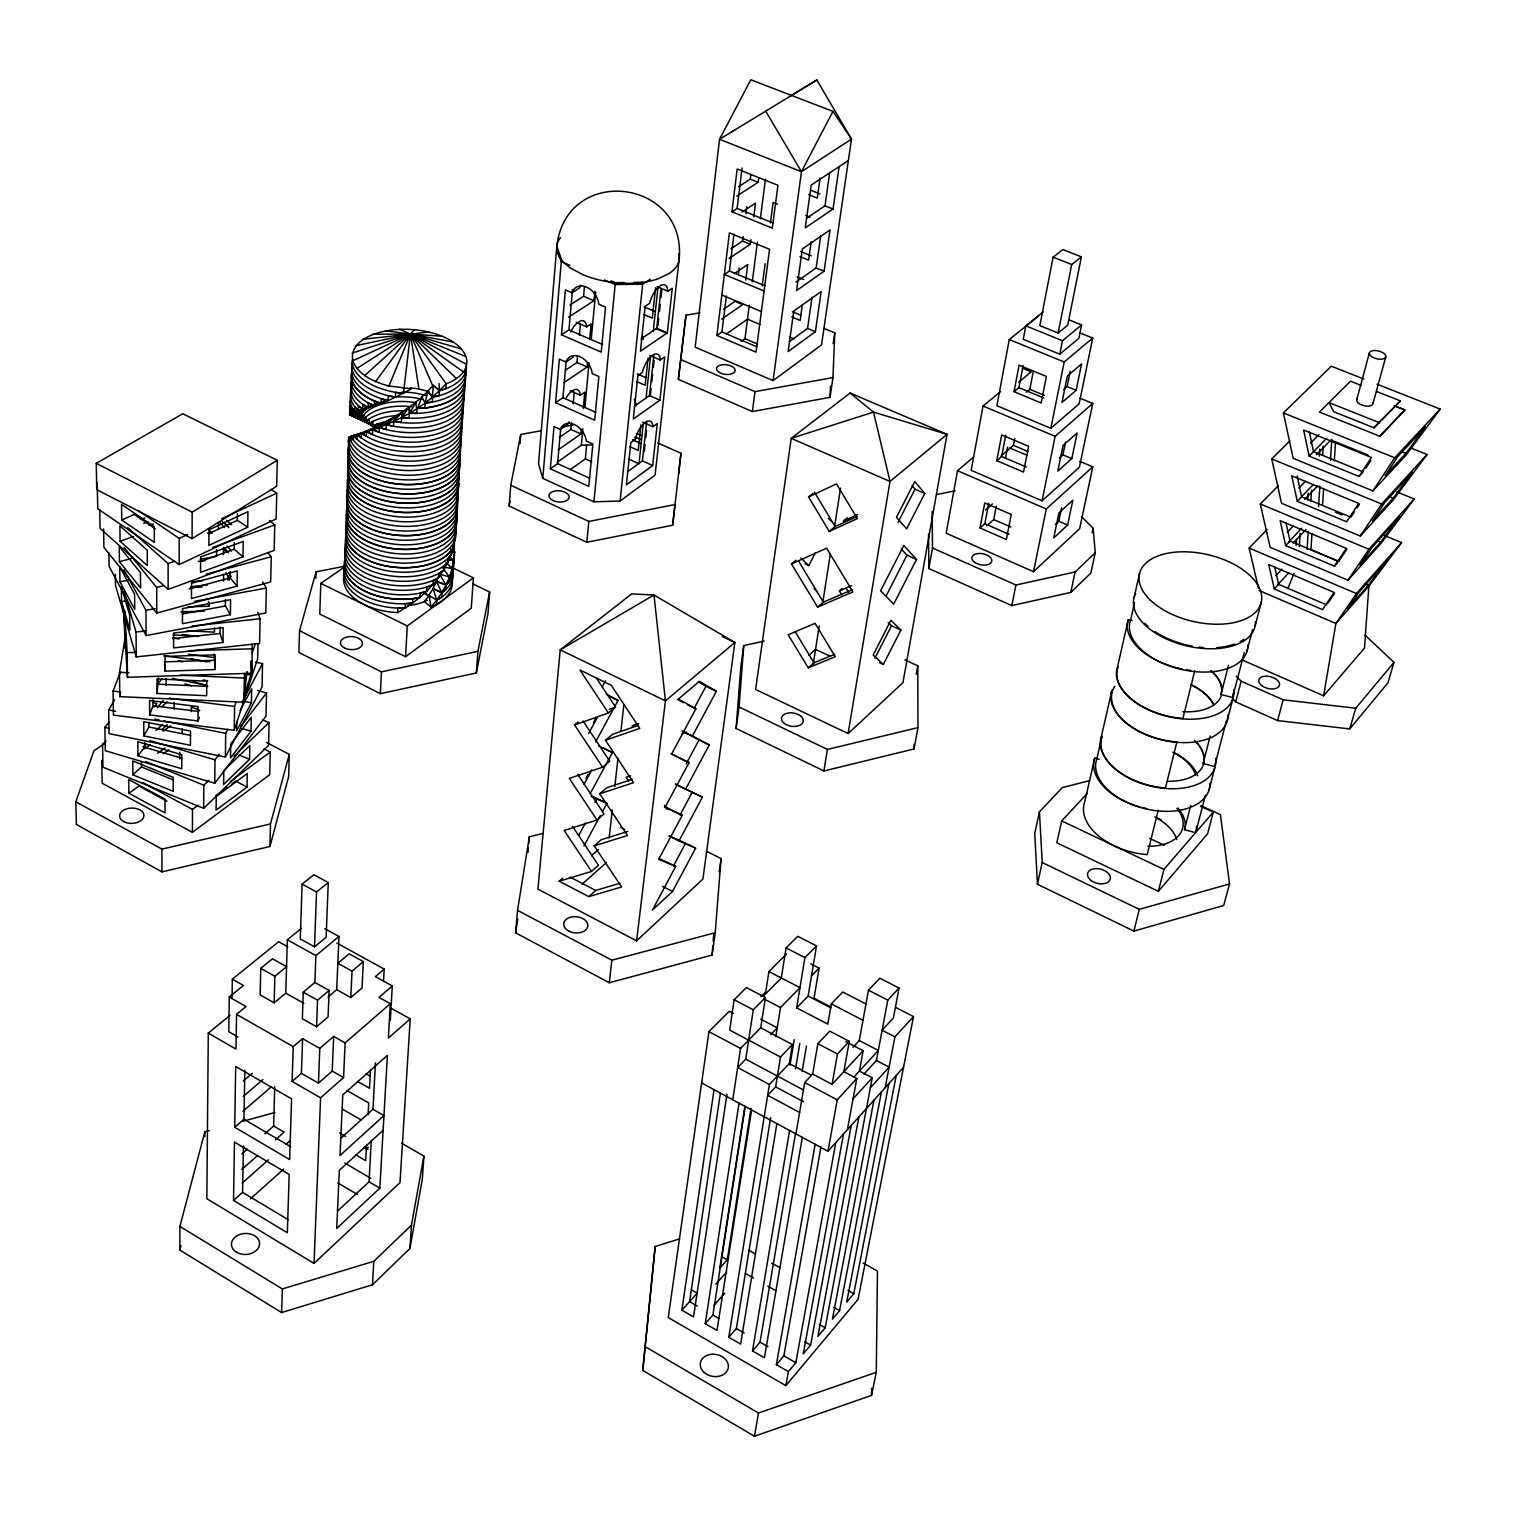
<?xml version="1.0" encoding="UTF-8"?>
<svg xmlns="http://www.w3.org/2000/svg" width="1516" height="1516" viewBox="0 0 1516 1516"><rect width="100%" height="100%" fill="white"/><g stroke="black" fill="none" stroke-linecap="round" stroke-linejoin="round"><path stroke-width="1.5" d="M270.909 489.365L276.746 493.174L276.12 518.908L179.172 564.577L179.21 538.407L138.24 510.57M179.684 758.947L179.684 752.239M401.588 1143.235L423.911 1156.083L422.32 1179.315L409.907 1248.502L372.481 1284.791L281.616 1312.553L179.854 1250.056L179.892 1226.425L204.849 1131.789L209.36 1130.538M182.204 733.536L182.204 729.006M191.357 711.591L191.376 707.025L199.733 710.341M192.077 538.635L192.172 512.162L277.295 460.296L182.773 413.735L96.247 463.346L96.74 489.668L192.077 538.635L276.67 486.295L277.295 460.296M101.724 760.35L102.141 783.204L192.399 832.341L192.494 809.411L198.179 805.223M198.028 720.991L198.122 706.627L149.572 700.506L149.667 714.908L198.028 720.991L199.297 717.314M106.025 740.926L102.557 744.053L102.974 767.191L203.656 808.35L203.826 785.193L208.848 780.361M187.946 606.855L208.791 606.267L208.81 602.136M204.812 1136.469L204.849 1131.789M230.015 1015.303L208.298 1033.154L206.839 1198.739L314.039 1263.397L399.997 1182.594L410.23 1018.866L390.294 1007.818M164.562 664.179L165.092 671.152L215.045 669.56L214.173 654.021M214.514 628.041L214.476 632.153L186.942 630.827M215.045 669.56L215.177 654.874L165.054 656.409L165.092 671.152M216.561 549.645L216.485 556.372L200.283 559.271M109.436 721.824L104.888 727.282L105.286 750.704L214.741 783.241L214.969 759.819L219.252 754.248M218.399 529.292L218.456 522.849M222.985 642.519L223.155 627.681L173.601 632.987L173.601 647.9L222.985 642.519L220.01 633.48L220.085 627.131M223.421 554.61L223.496 548.224L225.751 552.089M223.553 581.102L223.629 574.431M230.394 614.681L230.584 599.673L182.488 608.598L182.451 623.682L230.394 614.681L225.391 605.983L225.467 599.559M114.629 699.786L108.678 709.924L109.057 733.649L225.41 757.034L225.695 733.365L227.874 729.253M227.798 580.041L227.855 575.853L229.314 580.173M679.718 1238.818L655.177 1246.493L642.765 1370.426L754.475 1436.239L871.529 1395.383L876.267 1372.321L877.48 1271.014L863.135 1263.074M237.083 586.086L237.311 570.907L191.547 583.243L191.471 598.517L237.083 586.086L230.148 577.899L230.243 571.399M242.977 556.808L243.223 541.458L200.624 556.94L200.529 572.385L242.977 556.808L234.203 549.228L234.298 542.671M287.794 946.818L278.622 941.739L232.346 979.203L243.451 985.476L229.276 997.016L228.783 1031.714L238.012 1037.001M120.56 671.759L113.075 691.088L113.435 715.116L234.241 730.314L234.582 706.399L236.06 701.946M247.676 527.208L247.942 511.688L208.981 529.823L208.867 545.438L247.676 527.208L237.33 520.31L237.425 513.678M871.529 1395.383L871.624 1388.296M232.062 997.661L232.346 979.203M236.875 721.408L236.723 730.826L251.391 702.799L251.656 688.757L240.097 710.701M233.521 1200.407L234.468 1142.117L289.177 1174.445L287.339 1232.735L233.521 1200.407L242.56 1192.372L243.432 1145.774M234.715 1127.241L235.7 1066.506L291.565 1098.854L289.651 1159.569L234.715 1127.241L243.924 1119.282L244.853 1070.296M229.276 997.016L246.047 1006.529L236.553 1014.356L235.984 1049.091L208.298 1033.154M125.165 637.383L119.48 672.308L119.821 696.64L243.659 702.211L244.569 673.388M247.051 787.107L247.298 773.501L216.238 796.45L216.087 810.15L247.051 787.107L235.738 781.081L232.081 783.791M243.659 696.981L250.879 674.942L251.144 660.73M249.571 759.308L249.837 745.55L223.762 770.621L223.591 784.473L249.571 759.308L239.13 755.12M251.031 731.186L251.296 717.276L230.697 744.015L230.508 758L251.031 731.186L242.029 728.533M123.156 606.969L127.458 677.273L252.168 673.237L252.092 644.186M257.947 644.49L257.663 658.626L234.241 730.314M257.815 612.218L260.089 618.774L259.577 643.447L136.269 656.921L115.519 585.403L115.349 574.223M255.617 662.189L262.552 663.572L262.06 686.9L225.41 757.034M262.704 581.936L266.342 588.037L265.793 612.976L146.105 635.545L109.095 566.359L108.887 552.753M257.587 690.424L266.513 693.001L266.001 716.083L214.741 783.241M274.169 1002.815L274.851 976.266L286.562 966.677L272.482 958.813L260.752 968.364L260.165 994.913L274.169 1002.815L285.785 993.17L287.339 939.787L301.495 928.304M268.199 553.207L271.269 556.732L270.682 581.917L156.792 613.051L103.903 547.371L103.6 528.989M262.476 719.91L269.09 722.526L268.559 745.379L203.656 808.35M269.431 520.424L274.756 524.934L274.169 550.384L168.143 589.421L100.056 528.326L99.734 509.698M264.011 748.79L270.246 752.069L269.715 774.676L192.399 832.341M105.552 742.821L93.916 750.875L75.8 801.775L76.368 824.477L161.966 871.871L269.943 846.478L270.473 823.946L289.291 754.381L266.74 742.594M454.175 551.672L454.383 543.164L454.175 551.672L450.65 548.963M455.463 537.744L455.691 529.198L455.463 537.744A55.05 31.078 3.3 0 1 393.573 562.512A55.05 31.078 3.3 0 1 346.501 525.256M264.845 1133.76L273.657 1126.047L274.718 1086.726M289.291 754.381L288.646 776.647L269.943 846.478M345.781 566.018L316.086 571.816L299.543 630.713L298.898 652.449L380.364 693.665L476.346 672.952L488.019 613.317L489.63 591.998L472.803 583.906M281.616 1312.553L282.336 1288.941L179.892 1226.425M314.039 1263.397L320.577 1097.811L292.114 1081.42L293.213 1046.665L302.613 1038.649L319.781 1048.409L318.436 1083.125L301.419 1073.385L302.613 1038.649M302.082 884.112L300.282 938.972L314.532 946.837L326.111 937.324L328.271 882.558L313.85 874.751L302.082 884.112L316.541 891.958L314.532 946.837M315.878 578.259L316.086 571.816M314.892 982.463L303.257 992.184L302.366 1018.752L316.56 1026.768L328.062 1016.933L329.143 990.422L314.892 982.463L315.878 955.592L338.978 936.49L324.784 928.721M343.942 567.42L320.824 583.338L319.762 614.018L405.568 656.731L471.268 608.181L473.409 577.823L452.128 567.59M316.56 1026.768L317.545 1000.2L329.143 990.422M348.699 437.537L348.509 442.236L348.699 437.537A56.244 30.396 3.5 0 0 409.282 470.547A56.244 30.396 3.5 0 0 460.277 437.612M416.426 402.782A45.139 24.218 3.6 0 0 361.983 417.772L361.452 416.142L349.855 414.967L349.779 409.301L350.746 413.262L349.59 414.058A56.547 30.206 3.6 0 1 350.67 408.164M350.973 436.191L350.783 440.929L349.817 436.93L357.549 435.471M699.842 312.864L685.99 315.157L678.353 379.36L752.372 411.556L830.029 397.344L832.966 377.579L834.785 332.876L824.117 328.404M358.269 410.665L358.477 405.852L363.082 409.187L372.064 405.814L358.269 410.665L368.464 407.842L365.223 409.775L354.687 411.746A56.736 30.093 3.6 0 1 350.708 396.036M318.436 1083.125L332.212 1071.092L333.672 1036.432L345.136 1042.913L343.564 1077.573L320.577 1097.811M361.206 412.977L361.073 416.142L350.063 414.171L350.044 410.211M327.949 997.111L336.723 989.702L338.978 936.49M361.983 417.772L350.329 414.967L361.983 417.772L362.191 413.053L361.452 416.142M830.029 397.344L830.484 386.087M362.362 417.81L351.541 415.877L363.651 419.534L363.84 414.816L362.362 417.81L363.651 419.534A45.082 24.256 3.6 0 1 411.689 406.762M353.721 416.9L366.057 421.429L366.266 416.729L364.048 419.553L353.721 416.9L366.057 421.429A45.044 24.275 3.5 0 1 405.738 410.912M366.569 431.548L366.341 436.343L361.774 432.97L374.623 427.493M374.547 401.039L381.141 403.256L374.319 405.89L374.547 401.039A57.04 29.903 3.7 0 1 351.807 372.273A57.058 29.903 3.7 0 0 380.952 403.521L388.21 400.413L381.179 398.651L380.952 403.521L383.908 400.698M336.723 989.702L350.802 997.547L352.034 971.131L363.328 961.599L349.173 953.81L337.841 963.285L352.034 971.131M388.096 400.66L388.342 395.771L395.695 397.04L388.096 400.66A57.115 29.865 3.7 0 1 352.11 367.478M363.328 961.599L362.04 987.977L350.802 997.547M380.364 693.665L381.445 671.853L299.543 630.713M395.411 397.268L395.657 392.36L403.18 393.156L395.411 397.268A57.172 29.808 3.7 0 1 352.299 362.627M352.299 359.69A57.229 29.77 3.7 0 0 403.427 393.44L410.438 334.126L414.399 329.654M366.55 1144.523L365.697 1160.688L355.502 1154.775M368.123 1114.506L368.729 1102.966L346.804 1090.421M370.473 1069.765L369.506 1088.242L357.492 1081.401M397.704 612.559L397.95 608.124L405.094 607.859L397.704 612.559A54.424 31.438 3.1 0 1 344.189 574.375M337.935 1210.734L369.051 1181.817L371.287 1140.203M340.778 1138.308L372.955 1109.257L375.456 1062.962M383.567 980.511L384.192 969.084L336.855 943.066M405.208 608.124L405.454 603.69L412.409 602.875L405.208 608.124A54.481 31.419 3.1 0 1 344.435 569.978M405.568 656.731L407.292 625.956L473.409 577.823M372.481 1284.791L373.808 1261.312L411.461 1225.136L423.911 1156.083M344.606 565.563A54.538 31.381 3.1 0 0 412.636 603.141L412.939 598.687A54.595 31.343 3.2 0 1 344.227 565.241M383.131 1130.311L339.357 1170.333L336.704 1228.453L379.834 1188.127L387.395 1055.363L342.768 1094.931L340.02 1155.495L383.965 1115.568L372.955 1109.257M384.192 969.084L375.381 976.607L392.284 985.931L378.981 997.376L390.332 1003.668L388.38 1038.1L410.23 1018.866M464.995 378.015A57.04 29.903 3.7 0 1 417.525 408.505L409.718 413.129L415.706 402.346L409.415 407.008L409.718 413.129L417.26 413.356L415.668 402.176L421.884 397.097L417.487 408.278L424.916 407.994L425.2 403.123L421.827 396.908L427.872 391.393L432.629 397.211L432.325 402.081L425.124 402.877L427.872 391.393M390.313 1020.287L392.284 985.931M419.913 597.55L420.178 593.097L426.394 591.24L419.913 597.55A54.595 31.343 3.2 0 1 365.337 591.373A54.595 31.343 3.2 0 1 344.871 561.204M426.678 591.467L426.944 587.014L432.647 584.683L426.678 591.467A54.652 31.324 3.2 0 1 371.496 589.459A54.652 31.324 3.2 0 1 344.454 560.844M432.97 584.892L433.235 580.42L438.295 577.672L432.97 584.892A54.709 31.286 3.2 0 1 370.283 584.361A54.709 31.286 3.2 0 1 345.951 550.289M403.427 393.44L411.253 388.778L388.949 385.974A57.305 29.733 3.8 0 1 360.524 341.555A57.305 29.733 3.8 0 1 446.86 338.371A57.305 29.733 3.8 0 1 446.121 383.87L445.818 388.759L439.432 390.541L434.903 386.466M433.197 588.606L436.589 600.014L441.611 597.247L441.895 592.832L433.197 588.606L428.895 595.22L436.854 600.222L430.923 606.969L429.104 595.39L424.309 601.663L430.923 606.969L436.589 604.638L436.854 600.222A54.481 31.419 3.1 0 0 452.128 574.318M438.503 577.937L438.787 573.465L443.146 570.357L438.503 577.937A54.765 31.249 3.2 0 1 373.448 580.95A54.765 31.249 3.2 0 1 346.216 545.684M1296.199 545.457L1296.616 538.635M1299.326 546.821L1300.159 533.31M1307.721 500.09L1308.156 493.174M1307.076 549.588L1308.213 531.434M1310.866 501.588L1311.567 490.18M1311.946 533.803L1310.961 549.664L1338.969 561.451M443.676 570.414L443.961 565.942L447.504 562.493L443.676 570.414A54.822 31.211 3.2 0 1 378.659 577.994A54.822 31.211 3.2 0 1 345.762 543.202M447.978 562.569L448.262 558.096L450.934 554.401L447.978 562.569A54.879 31.192 3.2 0 1 382.411 574.356A54.879 31.192 3.2 0 1 345.932 538.824M1319.356 456.108L1319.792 449.096M1318.56 506.628L1319.868 485.916M1322.634 455.425L1323.222 446.178M1322.596 504.525L1323.62 488.455M1330.442 460.447L1331.787 439.469M1334.326 460.788L1335.52 442.16M439.28 574.033L449.702 576.971L445.912 584.835L439.583 574.147L436.475 581.329L445.912 584.835L449.418 581.386L449.702 576.971A54.652 31.324 3.2 0 0 453.076 560.977M451.332 554.534L453.417 546.177L451.332 554.534A54.936 31.154 3.2 0 1 386.049 570.547A54.936 31.154 3.2 0 1 346.122 534.295M453.871 546.215L455.008 537.725L453.871 546.215A54.993 31.116 3.3 0 1 386.296 565.999A54.993 31.116 3.3 0 1 347.827 525.862A54.993 31.116 3.3 0 0 382.847 565.297A54.993 31.116 3.3 0 0 451.635 550.062M347.524 509.869A55.22 30.983 3.3 0 0 400.053 549.266A55.22 30.983 3.3 0 0 456.051 515.8L455.785 520.329A55.163 31.021 3.3 0 1 399.656 553.852A55.163 31.021 3.3 0 1 347.448 514.227M446.007 562.209L451.863 568.576L453.909 560.257A54.765 31.249 3.2 0 0 454.326 556.164L454.629 551.843L450.252 551.672M348.168 516.88A55.107 31.059 3.3 0 0 393.895 557.983A55.107 31.059 3.3 0 0 456.145 529.16L455.406 520.594M409.907 1248.502L411.461 1225.136M1384.43 535.489L1401.58 542.595L1368.872 586.105L1364.476 648.09L1323.62 695.787L1241.907 659.839M476.346 672.952L477.919 651.349L489.63 591.998M904.9 659.839L917.786 665.789L917.957 727.623L914.053 748.961L823.927 770.962L736.094 728.457L739.069 706.968L743.75 645.589L764.102 641.097M510.759 485.272L588.833 521.428L675.056 504.544L672.649 525.199L586.806 542.273L509.13 506.041L510.759 485.272L520.765 434.448L541.193 430.752M736.094 728.457L740.831 666.813L743.75 645.589M520.045 443.544L520.765 434.448M543.012 833.421L529.349 836.756L517.562 910.339L515.573 932.833L609.299 982.747L712.084 955.061L712.823 945.757M713.183 941.114L713.752 934.14M712.084 955.061L715.211 932.719L721.066 858.606L706.513 851.253M542.785 478.317L561.451 259.805L556.846 245.99L538.521 463.688L542.785 478.317L593.912 501.815L620.12 501.019L655.083 475.133L679.206 258.497M555.576 402.706L559.366 359.14L565.923 362.021A16.6 11.901 56 0 1 580.06 356.753L583.054 358.439A16.6 11.901 56 0 1 592.244 373.599L598.877 376.518L594.67 420.178L555.576 402.706L562.948 397.685L566.188 361.073M561.47 334.809L565.373 289.878L572.044 292.74A16.884 12.261 57.3 0 1 586.446 287.074L589.478 288.741A16.884 12.261 57.3 0 1 598.82 304.204L605.547 307.104L601.208 352.129L561.47 334.809L568.936 329.919L572.498 289.575M550.327 468.766L554.003 426.508L560.446 429.407A16.316 11.559 54.9 0 1 574.375 424.537A16.316 11.559 54.9 0 1 586.351 441.099L592.87 444.017L588.795 486.371L550.327 468.766L557.585 463.631L560.712 428.478M527.966 852.314L528.364 847.88M528.762 843.427L529.349 836.756M559.442 437.385L570.85 429.445L571.494 422.49M573.181 403.919L574.223 392.322M565.279 370.302L576.933 362.495L577.558 355.691M579.415 335.282L580.438 323.95M569.827 305.133L583.584 296.264L584.437 286.922M642.765 1370.426L655.177 1246.493M558.115 449.911L580.893 433.955L581.329 429.312M583.281 408.429L584.797 392.17L580.325 395.221L570.187 390.711M563.876 382.657L587.147 366.967L587.564 362.438M589.686 339.755L591.164 323.874L586.654 326.85L576.326 322.377M568.462 317.242L593.95 300.699L594.822 291.356M557.168 462.266L581.329 445.211L582.864 428.744M584.854 407.577L589.042 362.874M591.24 339.338L595.655 292.285M570.187 469.695L585.347 458.893L586.635 445.287M433.386 385.329L427.607 391.242L432.268 397.002L439.432 390.825L433.386 385.329L432.268 397.002L439.147 395.714L439.432 390.825A57.229 29.77 3.7 0 0 466.454 365.678M586.806 542.273L588.833 521.428M593.912 501.815L615.344 282.677L611.043 280.839M620.12 501.019L642.841 282.317L633.669 282.45M243.659 702.211L246.9 671.853M640.927 424.897L638.198 450.441L629.765 446.651M648.071 358.079L645.153 385.291L636.587 381.539M655.575 287.775L652.335 318.152L644.073 314.627M643.239 424.177A16.183 7.012 -66.1 0 0 635.28 439.413L630.827 442.615L626.392 484.836L652.676 465.507L657.319 423.57L652.941 426.716A16.183 7.012 -66.1 0 0 645.304 422.396L643.239 424.177L639.013 463.782L628.477 459.045M646.024 398.556L650.516 356.601M653.282 330.981L658.039 286.714M627.359 471.893L642.424 460.883L646.707 421.315M634.238 406.326L649.473 395.581L653.908 354.668M641.041 338.921L656.75 328.271L661.071 288.419M644.281 451.616L645.039 444.605M645.797 437.593L646.555 430.582M650.345 395.562L651.103 388.551M651.861 381.539L652.619 374.547M653.377 367.535L654.135 360.524M657.944 325.504L658.702 318.493M659.46 311.481L660.218 304.489M660.976 297.477L661.734 290.466M609.186 838.026L612.256 809.961M614.833 786.577L617.922 758.512M621.01 730.447L623.853 704.713M660.256 360.012A16.449 7.22 -66.8 0 0 652.543 355.199L650.459 356.961A16.449 7.22 -66.8 0 0 642.386 372.386L637.876 375.513L633.309 419.041L659.896 400.167L664.69 356.942L660.256 360.012L649.72 355.445M667.798 291.224A16.733 7.428 -67.4 0 0 660.01 285.899L657.906 287.642A16.733 7.428 -67.4 0 0 649.72 303.276L645.153 306.308L640.434 351.2L667.343 332.8L672.289 288.248L667.798 291.224L657.072 286.695M609.299 982.747L611.858 960.197L715.211 932.719M685.99 315.157L678.353 379.36M672.649 525.199L680.968 453.303L657.679 442.918M678.581 473.693L680.968 453.303M636.606 940.83L665.429 700.866L654.002 595.03L631.679 593.874L560.219 649.852L537.915 889.134L636.606 940.83L702.912 879.053L734.881 642.481L654.002 595.03L560.219 649.852L665.429 700.866L734.881 642.481L722.241 636.53M716.897 335.491L729.404 232.877L769.541 249.306L756.048 352.167L716.897 335.491L721.938 331.966L726.354 296.018M731.963 211.785L737.174 168.996L777.935 185.274L772.307 228.158L731.963 211.785L737.117 208.431L742.082 167.973M764.064 291.015L724.326 274.491L729.423 271.042L733.971 234.108M738.349 274.68L739.183 268.01M730.939 248.795L742.537 241.063L743.105 236.515M745.967 213.68L746.82 206.82M738.557 186.657L750.268 179.153L750.856 174.454M745.777 280.1L747.748 264.542L734.294 273.657M729.101 258.459L750.325 244.266L750.894 239.699M753.793 216.845L755.518 203.144L741.93 212.013M736.738 196.114L758.171 182.299L758.758 177.618M741.229 341.384L744.981 338.712L749.283 305.19M752.277 281.862L757.356 242.219M760.35 218.91L765.428 179.267M762.226 285.861L765.125 263.651M770.45 222.89L773.122 202.348L777.462 204.11M752.372 411.556L754.987 391.621L832.966 377.579M773.084 380.611L801.452 171.706L832.928 111.388L750.799 79.761L719.531 139.282L695.162 347.183L773.084 380.611L821.539 344.89L851.499 139.093L816.84 79.988L790.84 95.698M454.629 551.843L453.455 560.295L447.012 559.537M719.228 871.852L721.066 858.606M802.343 304.868L800.164 320.445L791.674 316.901M811.174 241.802L808.615 260.089L800.012 256.583M820.099 178.054L817.295 198.084L808.559 194.617M789.362 341.612L807.573 328.422L812.008 297.212M795.938 282.109L816.158 267.953L820.706 235.89M806.417 218.342L824.988 205.816L829.726 172.35M733.46 1013.446L729.291 1011.248L708.938 1031.619L668.253 1317.575L785.856 1385.643L858.075 1299.307L913.485 1016.592L895.634 1007.42M815.4 331.701L821.16 291.546L793.759 311.083L788.149 351.56L815.4 331.701L807.573 328.422M824.098 271.193L830.029 229.939L802.343 248.965L796.582 290.579L824.098 271.193L816.158 267.953M848.373 160.525L811.174 185.104L805.261 227.874L833.042 209.037L839.125 166.627M157.077 693.475L157.001 678.922L206.782 681.196L206.669 695.73L157.077 693.475L158.384 677.936M726.979 1094.192L693.532 1316.911L681.878 1310.184L714.055 1089.663M720.403 1092.96L689.572 1301.657L697.341 1306.11M732.778 1099.782L740.547 1048.428L760.71 1027.81L765.428 997.528L746.384 987.579L734.18 999.745L729.689 1030.084L780.494 1057.012L775.642 1086.877L767.665 1095.31L799.595 1112.46M833.175 343.696L834.785 332.876M751.595 1109.958L716.992 1330.442L705.243 1323.658L739.031 1103.155M776.874 1123.602L740.623 1344.067L728.798 1337.245L769.389 1084.49L737.648 1067.51L745.739 1059.191L753.3 1009.789L765.428 997.528M744.792 1107.059L719.854 1268.039L727.301 1259.777L751.045 1108.31M813.258 664.197L819.171 626.013M822.79 602.629L830.389 553.53M834.387 527.814L840.546 488.057M705.243 1323.658L712.899 1315.054L745.247 1106.377M786.615 953.848L768.915 971.567L765.769 991.786L760.88 996.713M865.863 1003.914L842.744 991.995L831.337 1003.895L827.831 1024.134L796.658 1007.894L808.123 996.069L816.518 945.889L797.738 936.301L786.103 947.936L781.308 977.991L763.363 996.088M119.821 696.64L120.541 692.111M515.573 932.833L517.79 918.999M775.832 1036.773L780.532 1007.553L799.993 987.655L768.915 971.567M124.217 648.355L125.297 641.685M823.927 770.962L827.414 749.416L917.957 727.623M728.798 1337.245L736.378 1328.547L770.659 1117.576M796.658 1007.894L804.939 957.6L816.518 945.889M769.389 1084.49L789.305 1063.569L792.432 1044.543L760.71 1027.81M789.988 1065.198L794.213 1039.654M848.107 733.555L889.987 481.444L873.5 412.106L850.097 393.042L791.219 438.332L755.612 689.477L848.107 733.555L902.949 682.693L947.045 434.334L850.097 393.042M795.54 1068.932L799.804 1043.406M802.343 1137.36L764.424 1357.786L752.505 1350.908L789.59 1130.481M810.87 963.873L819.114 968.099L814.016 998.267L830.503 1006.795M802.097 1071.622L806.417 1046.078M1323.62 695.787L1335.899 623.455L1356.441 593.552L1401.58 542.595M752.505 1350.908L760.047 1342.134L795.502 1133.513M795.957 1133.911L804.693 1082.557L812.652 1074.048L817.863 1043.69L829.764 1031.126L849.301 1041.34L843.844 1071.641L856.824 1078.482L847.387 1129.685M754.475 1436.239L758.493 1413.007L876.267 1372.321M785.856 1385.643L788.396 1371.601L776.381 1364.684L815.153 1144.277M776.381 1364.684L783.867 1355.835L820.914 1147.252M812.652 1074.048L832.095 1084.357L837.476 1053.999L849.301 1041.34M1081.533 516.577L1093.131 528.269L1095.272 552.771L1090.857 573.086L1070.751 592.415L1011.816 605.604L928.834 568.538L932.492 548.015L932.132 511.479M701.624 1082.955L828.001 1151.231L837.23 1099.858L856.824 1078.482M916.251 674.222L917.786 665.789M973.499 457.15L957.506 470.718L946.173 533.215L1033.514 571.684L1079.638 528.686L1092.79 466.833L1079.695 461.319M788.396 1371.601L795.843 1362.713L835.809 1142.571M852.958 1047.348L859.288 1040.544L868.479 990.213L879.83 978.218L899.064 988.034L893.341 1018.07L882.123 1030.217L894.933 1036.849L885.155 1087.711M843.54 1133.968L803.272 1353.883L810.624 1345.109L851.234 1125.422M845.833 1041.682L863.154 1050.74L859.401 1071.054L872.231 1077.8L825.197 1327.751L817.939 1336.411L858.871 1116.932M1000.579 391.545L983.031 406.042L971.169 470.339L1042.079 500.811L1079.392 467.212L1092.752 403.464L1079.828 398.139M1038.384 316.162L1009.277 339.565L996.865 405.719L1050.853 428.327L1079.146 403.787L1092.714 338.068L1079.676 332.8M863.836 1074.257L876.419 1060.499L887.789 1000.124L899.064 988.034M979.999 527.985L984.737 502.952L1011.248 514.455L1006.34 539.506L979.999 527.985L984.832 523.721L988.716 503.274M873.974 1100.161L832.417 1319.166L839.58 1310.639L881.44 1091.842M996.808 460.674L1001.697 434.94L1028.606 446.31L1023.527 472.082L996.808 460.674L1001.64 456.524L1005.733 435.092M1043.444 311.69L1025.839 325.845L1023.262 339.319L1059.798 354.194L1078.88 338.314L1081.609 324.917L1068.761 319.743M1014.033 391.678L1019.093 365.204L1046.4 376.442L1041.17 402.972L1014.033 391.678L1018.885 387.641L1023.129 365.602M986.84 525.673L993.719 519.571L996.315 506.117M1005.468 458.419L1007.647 447.031M888.869 1083.599L846.705 1302.149L853.773 1293.735L896.24 1075.412M1000.901 456.108L1013.427 445.344L1014.735 438.598M1053.108 257.17L1039.824 325.618L1058.13 333.027L1067.719 325.144L1081.382 256.848L1062.849 249.571L1053.108 257.17L1071.717 264.504L1081.382 256.848M1026.351 392.246L1029.838 389.328L1033.438 370.757M509.13 506.041L510.039 501.398M1058.13 333.027L1071.717 264.504M1059.798 354.194L1062.489 340.721L1081.609 324.917M1011.816 605.604L1015.928 585.024L1075.128 571.968L1095.272 552.771M1050.853 428.327L1064.194 361.983L1092.714 338.068M1042.079 500.811L1055.136 436.305L1092.752 403.464M1063.569 389.612L1067.131 386.58L1070.239 371.212M1033.514 571.684L1046.305 508.959L1092.79 466.833M1059.419 457.946L1062.924 454.819L1065.558 442.028M1076.152 390.294L1081.571 363.954L1067.34 376.006L1061.977 402.479L1076.152 390.294L1067.131 386.58M1055.363 524.46L1058.831 521.258L1061.655 507.708M1071.831 458.571L1077.137 432.989L1063.076 445.382L1057.808 471.097L1071.831 458.571L1062.924 454.819M1067.624 525.048L1072.835 500.185L1058.907 512.901L1053.753 537.877L1067.624 525.048L1058.831 521.258M1070.751 592.415L1075.128 571.968M402.744 411.594L401.19 422.509L393.876 421.202L396.661 415.384L402.744 411.594L393.876 421.202L401.437 417.658A56.926 29.979 3.7 0 0 464.559 389.688M1092.164 532.76L1093.131 528.269M1089.814 780.55L1062.356 787.6L1039.445 811.818L1034.765 833.345L1037.418 884.245L1133.892 931.089L1223.696 905.507L1229.533 883.961L1220.437 814.66L1201.222 805.754M454.326 556.277L453.455 560.295L450.214 557.32M1037.418 884.245L1042.212 862.547L1039.445 811.818M1087.408 793.323L1061.712 820.914L1056.823 842.782L1158.376 891.332L1207.608 833.743L1213.274 812.121L1200.483 806.19M1099.195 759.27L1094.742 758.057L1084.622 802.286A57.608 35.095 14.1 0 0 1147.233 854.607L1158.243 810.131M1132.187 620.631L1128.321 619.627L1117.482 666.945A59.598 34.11 13.5 0 0 1182.916 718.451L1194.741 670.811M1134.082 597.437L1139.653 573.086M1134.574 602.686L1130.557 620.196A60.318 33.75 13.4 0 0 1183.333 669.826A60.318 33.75 13.4 0 0 1247.706 645.001M556.959 244.948C567.628 164.012 686.994 178.964 679.149 259.558M451.863 568.576L453.909 560.257L447.409 559.499M1133.892 931.089L1139.312 909.335L1229.533 883.961M1158.376 891.332L1163.909 869.426L1213.274 812.121M1205.409 795.18L1195.707 832.739L1184.527 829.688L1190.742 805.375M1226.368 720.877L1214.543 766.565L1203.154 763.495L1210.166 736.075M1244.257 652.486L1232.603 697.531L1221.024 694.461L1228.51 665.183M1209.048 789.95L1214.866 767.475M1226.937 721.673L1232.963 698.421M1246.872 651.615L1252.538 629.727M1255.04 626.203L1261.369 601.871M1364.931 634.996L1393.981 662.397L1387.936 682.844L1349.733 728.931L1277.552 720.574L1235.748 701.908L1241.13 681.177L1236.222 676.212M179.854 1250.056L181.029 1245.546M349.855 414.967L361.32 414.55L361.073 416.142A45.196 24.199 3.6 0 1 366.626 407.444M1356.744 399.693L1369.403 352.811M1277.552 720.574L1283.18 699.805L1241.13 681.177M1372.928 403.787L1385.757 356.885A8.433 3.998 13.4 0 0 1374.425 350.499A8.433 3.998 13.4 0 0 1372.53 357.17A8.433 3.998 13.4 0 0 1385.757 356.885M1349.733 728.931L1355.74 708.237L1393.981 662.397M252.243 652.884L255.2 643.978M244.626 680.513L247.525 671.721M442.956 568.348L449.323 576.819L452.261 568.69A54.709 31.286 3.2 0 0 453.455 556.524M149.667 714.908L153.021 705.736L152.983 699.577M1287.918 588.492L1294.001 573.37M388.949 385.974L410.438 334.126L428.744 332.042M396.529 415.555L393.705 421.429L393.478 426.261L386.485 424.461L396.529 415.555L385.045 422.13L379.474 427.247L386.03 429.502L386.258 424.669L390.711 418.966L379.474 427.247L386.258 424.669A56.793 30.055 3.6 0 0 442.748 422.718A56.793 30.055 3.6 0 0 463.119 395.316M924.76 493.439L906.663 528.819L896.449 517.373L914.773 481.576L924.76 493.439L915.02 489.194L912.12 485.783M886.235 595.731L906.966 555.178L901.243 548.963M916.536 559.442L893.701 604.126L880.588 590.861L903.782 545.495L916.536 559.442L906.966 555.178M874.978 658.096L891.484 625.767L888.13 622.47M883.335 664.482L900.883 630.069L890.934 620.234L873.159 655.045L883.335 664.482L879.583 662.738M897.984 522.433L915.02 489.194M805.053 563.857L808.786 565.544L815.267 552.961M241.973 702.571L262.552 663.572M680.021 815.077L692.244 792.205L702.363 797.226L678.979 840.963L668.878 835.866L685.649 843.123L673.559 865.769M664.387 806.607L682.276 815.229L658.645 859.383L675.738 866.375L652.411 910.074L672.535 891.465L695.636 848.164L687.639 844.128M693.987 708.597L705.963 686.293L716.386 691.296L692.414 735.961L682.01 730.883M716.386 691.296L699.388 681.328L678.41 699.047L695.882 708.825L671.645 753.926L688.984 762.737L665.069 807.365L682.276 815.229M686.123 764.007L699.028 739.941L709.28 744.962L685.611 789.154L675.359 784.056L692.244 792.205M436.722 581.5L441.63 592.604L446.216 585.043L436.722 581.5L432.989 588.416L441.63 592.604L445.931 589.478L446.216 585.043A54.595 31.343 3.2 0 0 452.753 565.468M583.944 845.966L600.355 815.532M602.534 811.477L606.912 803.347L593.23 796.715M595.655 741.836L618.073 700.411L606.059 694.044M585.991 778.352L588.189 774.259M584.001 784.397L591.846 769.901M590.274 793.531L612.426 752.542L602.591 747.653M595.011 802.495L597.209 798.458M578.809 835.278L585.441 822.98M602.212 686.862L605.471 680.874M593.533 722.412L595.788 718.281M588.625 733.517L597.266 717.561M143.849 735.923L143.755 721.692L190.504 731.072L190.447 745.285L143.849 735.923L148.89 726.998L148.852 722.279M360.941 414.474L361.926 412.883L350.746 413.262L360.941 414.474L349.59 414.058M1359.113 476.479L1371.449 457.434L1303.627 430.013L1309.123 456.108L1359.113 476.479L1361.955 473.466M1365.84 468.141L1370.786 460.523M1354.546 511.669L1350.908 517.202L1301.619 496.812L1297.146 475.967M1356.953 507.993L1359.378 504.297M1363.983 379.057L1331.313 366.19L1283.408 412.939L1293.167 458.325L1372.89 490.9L1394.72 457.794L1440.2 409.074L1377.04 384.192M1334.459 566.15L1346.303 548.356L1280.129 520.67L1285.663 545.589L1334.459 566.15L1337.283 563.042M1347.004 549.038L1338.704 561.489L1290.002 541.023L1286.004 522.925M1289.851 440.891L1271.735 458.931L1281.532 503.274L1360.288 536.02L1381.682 504.013L1427.068 454.497L1411.699 448.338M1328.035 602.97L1334.497 593.419M1278.367 485.651L1260.308 503.975L1270.162 547.314L1347.97 580.192L1368.929 549.266L1414.201 498.991L1396.842 491.923M449.323 576.819L451.976 573.124L452.261 568.69L445.571 567.363M409.149 407.198L401.645 417.431L409.131 418.208L409.149 407.198L402.915 411.404L401.645 417.431L409.396 413.375A56.983 29.941 3.7 0 0 464.976 384.931M375.589 381.615L410.438 334.126L441.8 336.211M436.589 600.014L441.895 592.832A54.538 31.381 3.1 0 0 452.943 573.977M1405.9 453.36L1425.533 426.83L1397.714 456.676L1385.15 475.683L1405.9 453.36L1401.921 451.749M1440.2 409.074L1406.128 455.103L1372.89 490.9M1393.147 498.233L1412.514 472.196L1384.752 502.516L1372.454 520.917L1393.147 498.233L1389.206 496.623M1427.068 454.497L1393.45 499.674L1360.288 536.02M1380.659 542.197L1399.761 516.634L1372.075 547.409L1360.004 565.184L1380.659 542.197L1376.755 540.568M1414.201 498.991L1381.038 543.334L1347.97 580.192M1368.417 585.252L1387.273 560.162L1359.644 591.373L1347.819 608.56L1368.417 585.252L1364.571 583.622M240.741 726.41L266.513 693.001M137.918 755.745L137.785 741.703L181.768 754.722L181.749 768.764L137.918 755.745L144.778 747.274L144.74 742.594M157.209 707.858L163.197 700.544M154.045 707.1L156.906 703.595L152.453 702.287M157.114 684.682L161.625 679.225M1368.872 586.105L1335.899 623.455L1259 590.463M713.714 1305.617L724.648 1293.356M715.723 1284.242L726.714 1272.019M828.001 1151.231L903.555 1067.283M681.878 1310.184L697.208 1293.167L691.429 1289.851M870.336 1087.863L889.115 1067.131L876.419 1060.499M853.072 1098.854L872.231 1077.8M853.489 1077.497L878.314 1050.455L859.288 1040.544M894.933 1036.849L913.485 1016.592M832.095 1084.357L863.154 1050.74M1277.628 584.778L1288.79 572.821M1274.293 588.966L1268.74 564.596L1334.118 592.396L1322.502 609.603L1274.293 588.966L1278.632 584.342L1274.615 566.643M1275.866 575.606L1281.949 569.125M1293.224 542.993L1305.996 529.463M1288.922 541.762L1301.713 528.269M1285.663 545.589L1290.002 541.023M1287.179 532.381L1293.281 525.976M1379.806 436.267L1404.915 409.983L1394.265 405.719L1404.915 409.983L1379.806 436.267L1319.413 412.049L1350.529 381.198L1361.368 385.481M780.494 1057.012L792.432 1044.543M1304.726 499.332L1317.556 486.011M1379.446 422.699L1329.02 402.593L1333.739 411.708L1373.932 427.777L1400.424 400.906L1376.566 391.469M1302.054 496.187L1313.292 484.551M1297.279 501.322L1291.746 475.816L1358.734 503.369L1346.644 521.788L1297.279 501.322L1301.619 496.812M1373.932 427.777L1400.424 400.906M1258.488 588.227L1249.127 548.072L1267.111 529.482M1298.833 488.133L1305.428 481.349M770.697 1034.632L777.272 1027.848L760.672 1019.131M811.496 975.887L819.114 968.099M1316.475 454.762L1330.953 440L1368 454.971M1309.123 456.108L1326.708 438.295M1310.62 443.089L1318.882 434.732M446.121 383.87L439.432 390.541L439.053 383.491M233.938 756.276L269.09 722.526M361.585 413.034L352.47 412.56L350.499 408.657L350.31 413.432L361.585 413.034L363.366 411.386L350.31 413.432A56.604 30.168 3.6 0 1 350.291 405.397M132.896 774.828L132.745 760.937L173.203 777.405L173.222 791.295L132.896 774.828L141.424 766.925L141.386 762.302M384.893 422.301L373.05 429.615L384.893 422.301L379.284 427.474L373.05 429.615L379.057 432.287L379.284 427.474A56.736 30.093 3.6 0 0 436.456 429.502A56.736 30.093 3.6 0 0 463.517 403.957M155.94 730.541L162.629 724.402M143.035 746.971L146.483 743.806M162.041 729.518L167.215 724.762M364.579 375.684L410.438 334.126L452.697 341.915M161.966 706.608L167.177 701.87M366.436 421.486L369.146 423.551L356.791 418.151L366.436 421.486L369.354 418.871L369.146 423.551A44.987 24.313 3.5 0 1 398.537 415.498M250.481 1198.796L283.606 1169.158M562.682 878.162L559.196 881.213L588.814 896.638L595.731 890.442L619.76 883.335M559.196 881.213L591.505 871.435L598.46 865.257L572.536 826.372M242.2 1183.105L268.503 1159.778M286.05 1144.239L289.556 1141.131M582.068 884.188L606.476 862.528M591.411 855.763L598.403 849.604M985.533 510.001L992.43 503.937M808.236 667.817L835.259 656.693L815.077 623.322L788.187 634.768L808.236 667.817L813.978 662.776L834.748 654.211M241.859 1169.386L257.701 1155.419M275.306 1139.918L284.117 1132.149L273.657 1126.047M808.615 655.462L815.551 649.398L830.541 656.39M241.897 1153.847L247.203 1149.223M588.814 896.638L621.598 886.974L594.215 845.871L601.208 839.75L627.813 831.431M345.136 1042.913L390.332 1003.668M292.114 1081.42L301.419 1073.385M591.505 871.435L564.198 830.484L596.982 820.004L604.012 813.903L577.691 774.316M319.781 1048.409L333.672 1036.432M242.939 1111.266L271.535 1086.65M594.215 845.871L627.491 835.505L599.768 793.778L606.836 787.714L632.153 779.357M795.9 560.295L791.485 563.933L817.579 607.139L823.378 602.174L852.485 589.629M841.778 594.954L839.352 590.918L842.119 588.53M243.204 1096.447L262.95 1079.563M243.242 1081.003L252.243 1073.366M596.982 820.004L569.315 778.409L602.591 767.191L609.697 761.184L583.054 720.972M412.693 603.122L419.591 597.323L412.939 598.687M599.768 793.778L633.555 782.673L605.471 740.263L612.616 734.294L638.331 725.368M1018.619 382.278L1031.24 371.799L1022.334 368.142M602.591 767.191L574.583 724.97L608.371 712.975L615.553 707.043L596.262 677.86M813.012 493.401L808.559 496.983L829.214 531.396L835.089 526.545L857.165 516.52M847.539 517.619L843.332 521.087L857.696 514.549M574.583 724.97L578.183 722.014M316.541 891.958L328.271 882.558M425.124 402.877L432.629 397.211A57.172 29.808 3.7 0 0 465.734 368.426M215.651 795.919L226.604 787.827M230.413 781.441L270.246 752.069M128.879 793.228L128.708 779.508L164.979 799.14L165.017 812.879L128.879 793.228L138.904 786.046L166.968 801.244M157.569 753.263L164.96 748.032M163.197 753.793L168.901 749.757M144.532 748.79L150.217 744.754M726.751 333.728L747.483 319.175L760.217 324.538M163.122 731.129L170.777 725.766M363.044 411.499L355.142 411.689L352.243 407.899L352.053 412.693L363.044 411.499L365.583 409.718L352.053 412.693A56.679 30.131 3.6 0 1 350.461 400.755M721.673 319.137L742.669 304.564L735.014 301.343L723.53 309.264M560.446 429.407L567.761 424.328A16.278 11.559 54.9 0 1 568.993 421.884M376.044 404.734L379.474 402.403M379.531 425.086L367.099 431.51L379.531 425.086L372.652 429.748L367.099 431.51L372.424 434.542L372.652 429.748A56.679 30.131 3.6 0 0 432.78 435.073A56.679 30.131 3.6 0 0 463.138 408.657M356.791 418.151L369.468 423.665L372.993 421.315L372.784 425.977A44.93 24.332 3.5 0 1 388.248 421.126M417.487 408.278L425.2 403.123A57.115 29.865 3.7 0 0 464.9 371.306M565.923 362.021L573.332 357.075M650.307 279.134L642.651 284.155L615.174 284.515L604.391 279.948M816.84 79.988L719.531 139.282L801.452 171.706L851.499 139.093L832.928 111.388M356.696 368.615L410.438 334.126L460.693 348.756M572.044 292.74L579.548 287.926A16.847 12.261 57.3 0 1 580.836 285.273M731.375 132.006L735.317 129.58M367.308 431.624L370.548 429.748L357.549 434.353L361.32 437.953L361.528 433.197L370.548 429.748M372.121 405.738L368.085 407.766A56.926 29.979 3.7 0 1 351.958 379.815M369.468 423.665L372.784 425.977L360.637 419.724L373.088 426.11L377.181 424.044M376.309 403.521L362.741 409.358A56.869 30.017 3.7 0 1 352.603 382.714M208.715 533.651L237.33 520.31M808.559 496.983L836.529 483.888L857.336 518.643L829.214 531.396M179.21 538.407L187.681 534.485M221.62 518.737L276.746 493.174M352.47 360.903L410.438 334.126L465.26 356.336M121.754 520.045L154.367 542.368L154.291 526.715L121.564 504.43L121.754 520.045L134.185 514.436L155.295 528.8M791.485 563.933L826.637 548.186L852.94 591.922L817.579 607.139M839.352 590.918L851.67 585.574M386.485 424.461L393.705 421.429A56.869 30.017 3.7 0 0 463.517 390.597M424.309 601.663L427.322 600.412M200.283 561.602L234.203 549.228M127.704 527.682L168.105 563.573L174.776 561.147M212.543 547.465L274.756 524.934M609.224 709.298L615.553 707.043M120.086 541.25L147.355 565.658L147.242 550.194L119.897 525.844L120.086 541.25L133.56 536.493M143.774 523.38L148.17 521.845M140.476 519.438L144.93 517.885M631.982 725.842L638.596 723.53M605.471 740.263L639.771 728.381L611.308 685.308L579.984 670.053L608.371 712.975M682.086 733.706L686.558 732.19M630.542 775.794L626.184 777.234L628.723 781.043M352.129 353.095L410.438 334.126L466.037 364.105M354.043 435.376L366.967 431.681L354.043 435.376L356.923 439.185L357.132 434.429A56.49 30.244 3.6 0 0 423.229 450.896A56.49 30.244 3.6 0 0 461.925 420.842M358.667 410.533L354.687 411.746L354.877 406.932L358.667 410.533L365.223 409.775M282.336 1288.941L373.808 1261.312M357.549 434.353L361.528 433.197A56.547 30.206 3.6 0 0 428.706 445.306A56.547 30.206 3.6 0 0 461.755 414.152M243.223 1121.215L274.832 1112.517M189.197 588.966L230.148 577.899M124.179 547.541L156.679 587.507L163.425 585.707M206.1 574.223L271.269 556.732M119.423 561.678L140.59 587.924L140.457 572.631L119.214 546.461L119.423 561.678L131.721 558.438M148.909 525.18L153.419 524.024M75.8 801.775L161.89 849.112L270.473 823.946M381.445 671.853L477.919 651.349M355.673 345.724L410.438 334.126L462.93 371.572M936.585 494.557L955.099 490.805M124.028 569.789L145.934 610.304L155.182 608.598M194.56 601.321L266.342 588.037M182.147 614.056L225.391 605.983M561.621 427.076L572.972 425.03M119.916 581.727L134.734 609.375L134.583 594.272L119.726 566.7L119.916 581.727L128.462 580.192M207.408 533.291L212.069 532.476M362.798 339.262L410.438 334.126L456.108 378.185M124.293 591.96L136.042 632.001L145.403 630.997M192.21 626.013L260.089 618.774M173.146 638.52L220.01 633.48M121.545 601.492L129.864 630.069L129.694 615.174L121.356 586.673L121.545 601.492L125.923 601.056M191.168 581.746L202.651 580.59M191.13 586.635L207.332 584.968M198.198 561.432L205.191 560.749M354.251 436.76L349.817 436.93L357.89 435.642L351.466 436.229L353.418 440.171L353.607 435.433L364.086 433.424L351.466 436.229L353.607 435.433A56.414 30.282 3.6 0 0 417.582 456.126A56.414 30.282 3.6 0 0 461.868 427.474M353.815 436.703L349.343 436.854L349.154 441.573L349.343 436.854A56.3 30.358 3.5 0 0 413.262 465.753A56.3 30.358 3.5 0 0 460.561 432.875M164.372 661.867L214.116 660.294M124.577 610.664L127.173 652.638L136.648 652.354M188.723 650.762L252.622 648.791M180.859 611.858L204.205 611.213M581.329 445.211L592.453 444.927M190.277 587.393L202.026 587.09M615.344 282.677L624.516 282.563M373.012 334.183L410.438 334.126L446.007 383.529M158.422 684.171L207.806 686.426M119.48 672.308L128.879 672.744M180.594 675.132L244.057 678.05M182.242 611.422L193.877 611.99M172.938 634.939L198.406 636.151M1283.18 699.805L1355.74 708.237M182.242 634.503L198.558 636.568M172.616 638.047L179.362 638.899M188.306 654.23L215.177 657.622M163.671 655.841L210.023 661.696M246.653 674.412L250.879 674.942M113.075 691.088L120.086 691.978M169.148 698.156L234.582 706.399M153.021 705.736L198.899 711.516M385.595 330.753L410.438 334.126L433.311 387.167M190.713 658.683L206.877 661.886M178.282 660.919L182.83 661.829M203.22 679.926L207.749 680.817M172.256 678.41L206.688 685.27M243.242 701.169L251.391 702.799M108.678 709.924L115.557 711.288M154.575 719.115L159.161 720.024M163.747 720.953L225.695 733.365M148.89 726.998L190.656 735.393M193.006 681.575L206.441 685.478M184.857 683.849L191.641 685.819M104.888 727.282L109.379 728.609M149.819 740.566L214.969 759.819M144.778 747.274L181.901 758.265M351.541 415.877L363.651 419.534M811.287 190.485L820.004 193.953M824.988 205.816L833.042 209.037M750.268 179.153L758.171 182.299M805.678 215.462L810.037 217.205M1283.408 412.939L1394.72 457.794M737.117 208.431L773.16 223.042M1025.839 325.845L1062.489 340.721M1363.377 471.95L1313.481 451.654L1309.407 432.117M145.65 761.544L203.826 785.193M141.424 766.925L173.165 779.849M800.562 251.485L811.306 255.863M1009.277 339.565L1064.194 361.983M659.252 858.625L675.738 866.375M742.537 241.063L750.325 244.266M1271.735 458.931L1381.682 504.013M797.208 276.878L803.632 279.512M1335.539 512.237L1342.077 514.947M1029.838 389.328L1044.524 395.411M1018.885 387.641L1043.88 398.007M729.423 271.042L764.936 285.785M1260.308 503.975L1368.929 549.266M792.262 311.709L800.713 315.233M721.824 294.995L761.373 311.576M983.031 406.042L1055.136 436.305M789.912 337.064L794.157 338.845M1013.427 445.344L1028.132 451.579M1249.127 548.072L1356.441 593.552M1009.827 447.959L1027.28 455.35M744.981 338.712L757.659 344.094M569.902 265.3L561.299 261.643L556.675 247.809M721.938 331.966L756.692 346.728M1001.64 456.524L1026.275 467.004M644.186 306.914L655.064 311.538M1278.632 584.342L1326.746 604.884M368.502 423.021L365.242 421.619L375.002 427.531M583.584 296.264L593.95 300.699M656.75 328.271L667.343 332.8M656.106 328.707L666.699 333.255M957.506 470.718L1046.305 508.959M680.627 359.5L754.987 391.621M678.979 840.963L695.636 848.164M568.936 329.919L602.345 344.435M993.719 519.571L1010.831 527.018M984.832 523.721L1009.087 534.314M637.175 373.865L645.74 377.598M576.933 362.495L587.147 366.967M591.145 796.45L606.912 803.347M649.473 395.581L659.896 400.167M932.492 548.015L1015.928 585.024M642.557 422.111L652.941 426.716M562.948 397.685L595.807 412.333M636.512 433.481L640.737 435.376M632.475 439.792L640.889 443.544M642.424 460.883L652.676 465.507M570.85 429.445L580.893 433.955M375.475 427.645L370.397 423.93L375.892 426.413M585.347 458.893L591.771 461.811M399.693 329.218L410.438 334.126L418.871 388.854M557.585 463.631L589.591 478.222M891.484 625.767L900.883 630.069M1154.908 816.953L1161.199 819.91M1149.621 838.348L1164.231 845.246M1061.712 820.914L1163.909 869.426M739.069 706.968L827.414 749.416M1042.212 862.547L1139.312 909.335M598.517 745.815L612.426 752.542M685.611 789.154L702.363 797.226M687.506 704.769L695.882 708.825M428.763 595.371L424.537 593.306A43.225 25.317 3 0 1 430.127 597.096M608.106 695.541L618.073 700.411M688.984 762.737L670.906 753.717M320.824 583.338L407.292 625.956M620.556 827.357L624.706 829.479M96.247 463.346L192.172 512.162M786.103 947.936L804.939 957.6M868.479 990.213L887.789 1000.124M662.568 886.348L672.535 891.465M831.337 1003.895L862.983 1020.306M808.123 996.069L830.901 1007.875M570.111 877.139L595.731 890.442M763.837 998.836L780.532 1007.553M734.18 999.745L753.3 1009.789M817.863 1043.69L837.476 1053.999M517.562 910.339L611.858 960.197M789.305 1063.569L811.193 1075.166M708.938 1031.619L740.547 1048.428M804.693 1082.557L837.23 1099.858M692.414 735.961L709.28 744.962M683.905 731.887L699.028 739.941M745.739 1059.191L803.385 1089.928M775.642 1086.877L803.537 1101.791M142.978 782.654L192.494 809.411M287.339 939.787L315.878 955.592M677.576 699.388L683.451 702.666M847.899 1290.438L853.773 1293.735M260.752 968.364L274.851 976.266M303.257 992.184L317.545 1000.2M749.15 1250.435L755.29 1253.884M771.701 1263.093L779.906 1267.717M285.785 993.17L303.863 1003.327M833.686 1307.304L839.58 1310.639M721.559 1256.537L727.301 1259.777M745.398 1273.478L753.547 1278.083M767.797 1286.137L775.927 1290.741M819.265 1324.397L825.197 1327.751M366.095 1073.783L370.094 1076.038M236.553 1014.356L293.213 1046.665M332.212 1071.092L343.564 1077.573M804.655 1341.717L810.624 1345.109M712.899 1315.054L718.755 1318.427M736.378 1328.547L744.261 1333.076M760.047 1342.134L767.968 1346.701M783.867 1355.835L795.843 1362.713M342.749 1109.352L361.016 1119.869M339.565 1132.907L345.667 1136.45M363.954 1147.043L368.028 1149.412M344.776 1163.056L370.889 1178.311M698.364 681.84L705.963 686.293M369.051 1181.817L379.834 1188.127M645.968 1347.137L758.493 1413.007M243.924 1119.282L290.636 1146.683M337.708 1182.878L357.662 1194.608M242.56 1192.372L288.324 1219.755M373.088 426.11L376.972 428.706M179.172 564.577L97.725 508.713L97.251 482.732M370.397 423.93L375.968 427.853M370.15 423.722L375.267 427.455M226.528 520.291L231.683 524.726M222.17 521.675L227.514 526.26M364.048 419.553L366.057 421.429M814.092 588.852L817.181 591.752M800.865 557.926L808.786 565.544M1232.489 698.592L1235.748 701.908M828.361 518.283L831.45 521.485M224.311 522.357L228.878 527.663M219.934 522.395L224.33 527.492M227.059 545.931L231.417 551.047M208.886 529.709L211.918 533.253M224.027 547.447L228.556 552.771M664.577 805.375L667.116 809.203M795.18 631.736L813.978 662.776M798.553 561.034L823.378 602.174M814.49 492.226L835.089 526.545M846.099 588.189L848.524 592.225M765.807 111.331L801.452 171.706M228.954 572.745L231.209 576.611M225.941 572.612L229.484 578.695M250.841 661.639L252.168 673.237M208.355 601.89L208.791 606.267M455.596 522.736L456.145 529.141M124.35 610.91L126.036 650.118L124.16 612.729M127.173 652.638L127.458 677.273M136.042 632.001L136.269 656.921M928.55 534.106L928.834 568.538M145.934 610.304L146.105 635.545M156.679 587.507L156.792 613.051M166.154 678.391L166.173 685.327M161.89 849.112L161.966 871.871M914.053 744.375L914.053 748.961M174.132 702.42L174.132 709.28M168.105 563.573L168.143 589.421M368.312 1147.347A13.398 9.721 0.4 0 1 365.261 1148.578M1372.946 402.706A8.357 4.055 13.6 0 1 1363.718 405.644A8.357 4.055 13.6 0 1 1357.313 398.765M1156.632 817.939A45.821 28.179 14.2 0 1 1176.757 839.542M1176.985 808.369A46.067 28.065 14.1 0 1 1147.915 846.269M1255.456 621.863A62.175 34.394 13.3 0 1 1186.384 645.816A62.175 34.394 13.3 0 1 1135.673 593.419M1196.541 826.144A57.608 35.095 14.1 0 1 1196.2 830.616M1177.913 808.066A46.086 28.065 14.1 0 1 1184.527 829.688M1146.854 808.578A58.252 34.792 13.9 0 1 1142.306 807.554M1140.089 806.986A58.252 34.792 13.9 0 1 1094.742 758.057M1174.426 753.016A46.598 27.838 13.9 0 1 1195.537 774.828M1194.589 740.395A46.882 27.705 13.8 0 1 1203.154 763.495M1190.761 684.626A47.413 27.44 13.6 0 1 1213.785 705.452M1209.976 783.147A58.29 34.811 13.9 0 1 1147.233 809.222A58.29 34.811 13.9 0 1 1096.883 758.625L1102.037 736.132A58.612 34.641 13.8 0 0 1154.623 786.975A58.612 34.641 13.8 0 0 1215.605 758.379M1172.778 752.182A46.617 27.838 13.9 0 1 1197.545 775.68M1196.219 742.082A46.882 27.724 13.8 0 1 1167.415 781.214M1243.859 639.354A60.659 33.56 13.3 0 1 1240.088 641.628M1234.649 644.035A60.659 33.56 13.3 0 1 1216.912 647.616M1203.514 647.597A60.659 33.56 13.3 0 1 1199.023 647.161M1192.258 646.157A60.659 33.56 13.3 0 1 1155.192 631.736M1147.934 626.203A60.659 33.56 13.3 0 1 1144.845 623.284M1233.342 693.305A59.598 34.11 13.5 0 1 1232.603 697.531M1211.53 671.095A47.678 27.288 13.5 0 1 1221.024 694.461M1190.591 670.394A60.28 33.731 13.3 0 1 1186.365 669.807M1182.139 669.049A60.28 33.731 13.3 0 1 1128.321 619.627M1227.827 714.946A59.276 34.3 13.6 0 1 1160.517 739.562A59.276 34.3 13.6 0 1 1114.791 686.236M1191.936 685.251A47.413 27.44 13.6 0 1 1213.463 703.784M1233.626 689.439A59.617 34.129 13.5 0 1 1171.906 717.39A59.617 34.129 13.5 0 1 1118.069 667.04M1221.403 695.257A47.678 27.307 13.5 0 1 1182.802 711.686M1210.829 670.546A47.678 27.307 13.5 0 1 1221.972 688.093M424.025 601.738A43.528 25.147 3.1 0 1 407.558 605.699M458.666 483.282A55.694 30.699 3.4 0 1 403.54 512.446A55.694 30.699 3.4 0 1 347.429 479.189M458.893 478.677A55.751 30.68 3.4 0 1 400.072 507.614A55.751 30.68 3.4 0 1 348.074 470.585M457.131 481.88A55.637 30.737 3.4 0 1 405.056 517.127A55.637 30.737 3.4 0 1 347.846 479.757M458.723 483.339A55.694 30.699 3.4 0 1 407.16 512.522A55.694 30.699 3.4 0 1 347.922 483.187M455.653 509.243A55.277 30.945 3.3 0 1 402.062 544.756A55.277 30.945 3.3 0 1 347.676 505.302M456.089 515.838A55.22 30.983 3.3 0 1 401.892 549.379A55.22 30.983 3.3 0 1 346.937 511.896M457.624 488.474A55.561 30.775 3.4 0 1 399.485 521.523A55.561 30.775 3.4 0 1 349.249 480.496M457.131 510.229A55.391 30.889 3.3 0 1 395.278 535.034A55.391 30.889 3.3 0 1 347.335 498.139M457.131 497.627A55.448 30.851 3.4 0 1 402.725 530.979A55.448 30.851 3.4 0 1 347.524 493.572M458.988 460.845A55.94 30.566 3.5 0 1 402.498 493.78A55.94 30.566 3.5 0 1 349.059 454.781M459.196 456.108A55.997 30.528 3.5 0 1 402.801 489.118A55.997 30.528 3.5 0 1 349.192 450.157M348.737 447.561A56.054 30.491 3.5 0 0 401.361 484.324A56.054 30.491 3.5 0 0 460.182 455.463A56.054 30.491 3.5 0 1 399.58 484.21A56.054 30.491 3.5 0 1 349.267 445.685M460.409 450.802A56.111 30.453 3.5 0 1 401.569 479.662A56.111 30.453 3.5 0 1 348.832 442.937L349.021 438.238A56.168 30.415 3.5 0 0 403.597 475.077A56.168 30.415 3.5 0 0 460.485 444.207M459.14 473.921A55.808 30.642 3.4 0 1 396.908 502.668A55.808 30.642 3.4 0 1 349.59 462.247M458.704 465.317A55.865 30.604 3.5 0 1 402.536 498.442A55.865 30.604 3.5 0 1 348.888 459.538M459.007 460.712A55.921 30.566 3.5 0 1 404.62 493.856A55.921 30.566 3.5 0 1 348.472 456.847M460.826 428.213A56.357 30.32 3.6 0 1 417.241 460.883A56.357 30.32 3.6 0 1 350.973 436.229M458.969 471.912A55.808 30.642 3.4 0 1 406.08 503.217A55.808 30.642 3.4 0 1 347.733 470.112M392.492 397.419A45.196 24.199 3.6 0 1 422.263 399.314M401.873 392.132A45.234 24.161 3.6 0 1 425.92 395.562M462.115 409.491A56.604 30.168 3.6 0 1 432.287 439.905A56.604 30.168 3.6 0 1 366.588 431.586M410.495 387.831A45.29 24.123 3.6 0 1 429.123 391.848M374.319 405.89A56.983 29.941 3.7 0 1 352.243 375.039M358.231 410.647A56.793 30.055 3.6 0 1 352.318 387.452M457.301 492.984A55.505 30.813 3.4 0 1 402.915 526.336A55.505 30.813 3.4 0 1 347.6 488.967M457.245 510.778A55.334 30.907 3.3 0 1 398.613 539.98A55.334 30.907 3.3 0 1 347.278 502.63M457.491 506.344A55.391 30.889 3.3 0 1 398.689 535.375A55.391 30.889 3.3 0 1 347.41 498.044M452.791 565.392A54.595 31.343 3.2 0 1 449.418 581.386M451.181 576.649A54.424 31.438 3.1 0 1 436.589 604.638M465.317 380.023A57.058 29.903 3.7 0 1 424.916 407.994M678.732 253.608A61.55 30.074 6.1 0 1 668.973 273.6L658.323 278.717A61.55 30.074 6.1 0 1 582.845 274.642L570.907 268.275A61.55 30.074 6.1 0 1 560.541 237.557M580.325 395.221A16.013 7.315 -66.2 0 0 574.356 389.688L570.224 392.511A16.013 7.315 -66.2 0 0 566.264 397.685M634.275 399.239A15.975 11.559 55.1 0 1 636.246 405.795M642.557 336.021A16.259 11.882 56.3 0 1 643.239 339.394M586.654 326.85A16.278 7.542 -66.9 0 0 580.609 320.88L576.421 323.609A16.278 7.542 -66.9 0 0 570.717 332.004M634.465 437.404A9.778 5.268 6.2 0 1 641.116 439.735M362.949 404.526L362.741 409.358L371.799 405.947L368.312 407.539L362.949 404.526M368.312 402.934L368.085 407.766L374.338 405.568L368.312 402.934M1111.929 690.311L1101.469 736.037A58.593 34.641 13.8 0 0 1165.463 787.998L1176.871 741.968A59.257 34.3 13.6 0 1 1111.929 690.311M947.045 434.334L889.987 481.444L791.219 438.332L873.5 412.106L947.045 434.334M974.94 562.512A10.119 5.628 10.6 0 0 991.578 561.886A10.119 5.628 10.6 0 0 979.071 553.473A10.119 5.628 10.6 0 0 974.94 562.512M236.477 1252.235A14.08 10.517 -3.1 0 0 259.369 1245.432A14.08 10.517 -3.1 0 0 240.703 1234.195A14.08 10.517 -3.1 0 0 236.477 1252.235M1262.544 686.18A10.65 6.007 14.6 0 0 1279.428 685.346A10.65 6.007 14.6 0 0 1265.443 676.193A10.65 6.007 14.6 0 0 1262.544 686.18M123.687 821.596A12.147 7.656 -1.8 0 0 143.641 817.048A12.147 7.656 -1.8 0 0 127.95 808.521A12.147 7.656 -1.8 0 0 123.687 821.596M784.416 723.492A10.991 6.689 8.7 0 0 802.817 722.563A10.991 6.689 8.7 0 0 789.836 712.842A10.991 6.689 8.7 0 0 784.416 723.492M703.879 1372.188A14.156 11.086 10 0 0 727.718 1369.706A14.156 11.086 10 0 0 711.345 1354.3A14.156 11.086 10 0 0 703.879 1372.188M1150.303 600.071A62.535 34.186 13.2 0 0 1256.158 611.573A62.535 34.186 13.2 0 0 1194.665 552.411A62.535 34.186 13.2 0 0 1150.303 600.071M1091.293 880.644A11.654 7.315 14 0 0 1110.129 879.413A11.654 7.315 14 0 0 1095.386 868.63A11.654 7.315 14 0 0 1091.293 880.644M568.822 931.127A12.147 8.13 5.4 0 0 587.829 926.162A12.147 8.13 5.4 0 0 570.66 917.18A12.147 8.13 5.4 0 0 568.822 931.127M344.606 648.052A11.01 6.538 2.3 0 0 362.324 644.338A11.01 6.538 2.3 0 0 347.391 636.928A11.01 6.538 2.3 0 0 344.606 648.052M553.264 500.602A10.1 5.59 5.3 0 0 569.106 497.551A10.1 5.59 5.3 0 0 554.875 491.013A10.1 5.59 5.3 0 0 553.264 500.602M718.963 372.216A9.361 4.832 7.2 0 0 734.692 371.875A9.361 4.832 7.2 0 0 723.871 364.636A9.361 4.832 7.2 0 0 718.963 372.216"/></g></svg>
